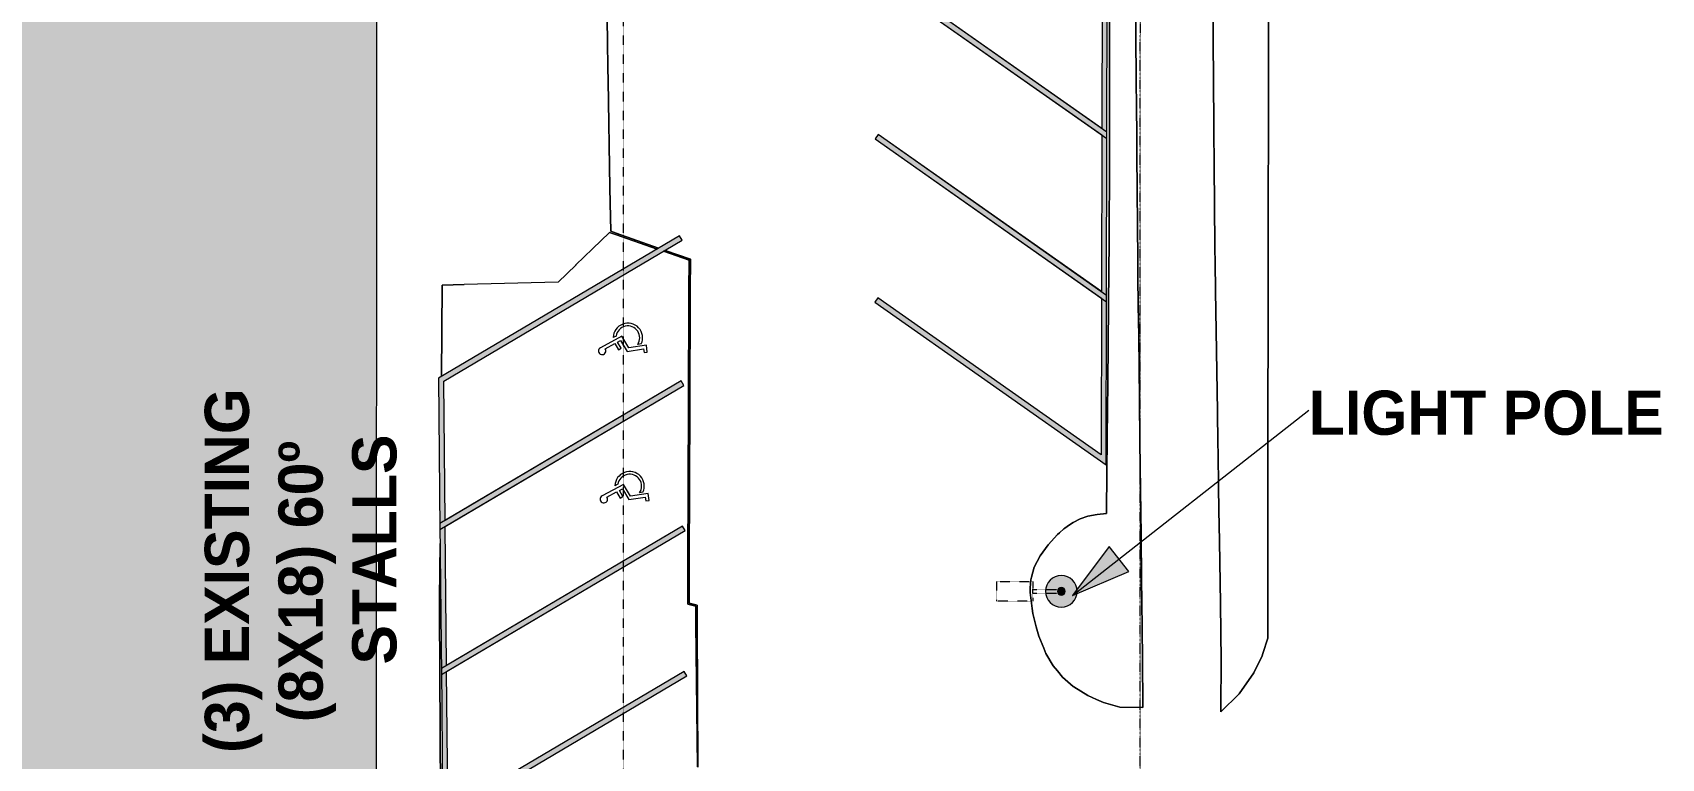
# Model space of a CAD drawing. Header units: inches. Extents: x -5728 to 634, y 9881 to 15115.
# Drawn here: x -1380 to -137, y 10644 to 11198 of the extents above; entities that cross this region are included whole.
import ezdxf

# ---------------------------------------------------------------- set-up
doc = ezdxf.new("R2010")
doc.units = ezdxf.units.IN
doc.header["$MEASUREMENT"] = 0
for name, pattern in [('Aligning Line 1_8_', [0.25, 0.125, -0.125]), ('Dash_2_', [0.25, 0.125, -0.125]), ('Double Dash 3_8_', [1, 0.375, -0.125, 0.125, -0.125, 0.125, -0.125])]:
    doc.linetypes.add(name, pattern=pattern)
for name, color, linetype, lineweight in [('A-DETL-THIN', 151, 'Continuous', 9), ('A-ROOF', 132, 'Continuous', 9), ('C-PRKG', 3, 'Continuous', 9), ('C-PRKG-IDEN', 70, 'Continuous', 9), ('C-PROP-LINE', 91, 'Double Dash 3_8_', 9), ('C-TOPO', 7, 'Continuous', 9), ('E-LITE-EQPM', 33, 'Continuous', 9), ('E-LITE-EQPM-HDLN', 30, 'Dash_2_', 9), ('G-ANNO-SYMB', 111, 'Aligning Line 1_8_', 9), ('G-ANNO-TEXT', 231, 'Continuous', 9)]:
    doc.layers.add(name, color=color, linetype=linetype, lineweight=lineweight)
doc.styles.add('Century Gothic_B', font='', dxfattribs={"height": 33.75})
doc.styles.get('Century Gothic_B').set_extended_font_data('Century Gothic', bold=True)

# ---------------------------------------------------------------- blocks, each defined once
blk = doc.blocks.new('Walls 1 - Walls 1-1277454-SITE PLAN')
at = {"layer": 'A-ROOF'}
blk.add_hatch(color=254, dxfattribs=at).paths.add_polyline_path([(-1117.1, 10379.2), (-1117, 11208.4), (-1069, 11208.4), (-1069, 11353), (-1117, 11353), (-1116.8, 12482.2), (-2175.1, 12482.3), (-2175.2, 12169.9), (-1958, 12169), (-1956.8, 11915.8), (-1585.5, 11918.8), (-1585.5, 11790.1), (-1578.7, 11790.1), (-1577.8, 11774.1), (-1577.8, 10643), (-1938.6, 10642.4), (-1938.6, 10381.4), (-1197.1, 10379.4)], flags=0)
blk.add_line((-1117.1, 10379.2), (-1117, 11208.4), dxfattribs=at)
blk = doc.blocks.new('321723 - Pavement Markings - Parking - Angled - EXISTING _8_5X18_ 55º-1524277-SITE PLAN')
at = {"layer": 'C-PRKG'}
h = blk.add_hatch(color=254, dxfattribs=at)
h.paths.add_polyline_path([(0, 0), (124.6, 0.2), (127.3, 4), (7.7, 4), (127.2, 174.6), (123.9, 176.9), (0.6, 0.9)], flags=0)
h.paths.add_polyline_path([(132.2, 4), (251.7, 174.6), (248.4, 176.9), (157.8, 42.1)], flags=0)
h.paths.add_polyline_path([(129.4, 0), (132.2, 4), (128.4, 2), (129.4, 0)], flags=0)
h = blk.add_hatch(color=254, dxfattribs=at)
h.paths.add_polyline_path([(124.5, 0), (124.8, 0.2), (129.4, 0), (128.4, 2), (132.2, 4), (248.2, 176.7), (125.3, 1.2)], flags=0)
h.paths.add_polyline_path([(129.4, 0), (249.1, 0.2), (251.8, 4), (132.2, 4), (129.4, 0)], flags=0)
h.paths.add_polyline_path([(256.7, 4), (376.2, 174.6), (372.9, 176.9), (314.4, 89.9)], flags=0)
h.paths.add_polyline_path([(252.9, 2), (253.9, 0), (256.7, 4)], flags=0)
h = blk.add_hatch(color=254, dxfattribs=at)
h.paths.add_polyline_path([(249, 0), (253.9, 0), (252.9, 2), (256.7, 4), (372.8, 176.7), (250, 1.4)], flags=0)
h.paths.add_polyline_path([(253.9, 0), (373.7, 0.2), (376.4, 4), (256.7, 4), (253.9, 0)], flags=0)
h.paths.add_polyline_path([(381.2, 4), (500.7, 174.6), (497.4, 176.9), (402.4, 35.4)], flags=0)
h.paths.add_polyline_path([(377.4, 2), (378.4, 0), (381.2, 4)], flags=0)
h = blk.add_hatch(color=254, dxfattribs=at)
h.paths.add_polyline_path([(373.6, 0), (378.4, 0), (377.4, 2), (381.2, 4), (493.6, 171.4), (374.7, 1.7)], flags=0)
h.paths.add_polyline_path([(378.4, 0), (498.2, 0.2), (500.9, 4), (381.2, 4), (378.4, 0)], flags=0)
h.paths.add_polyline_path([(505.8, 4), (625.2, 174.7), (622, 176.9), (512.8, 14.5)], flags=0)
h.paths.add_polyline_path([(503, 0), (505.8, 4), (502, 1.9), (503, 0)], flags=0)
h = blk.add_hatch(color=254, dxfattribs=at)
h.paths.add_polyline_path([(498.1, 0), (498.4, 0.2), (503, 0), (501.9, 2), (505.8, 4), (622, 176.9), (499.4, 1.9)], flags=0)
h.paths.add_polyline_path([(503, 0), (622.7, 0.2), (625.4, 4), (505.8, 4), (503, 0)], flags=0)
h.paths.add_polyline_path([(630.3, 4), (749.8, 174.6), (746.5, 176.9), (648.5, 31.1)], flags=0)
h.paths.add_polyline_path([(626.4, 2), (627.5, 0), (630.3, 4), (626.8, 2.2)], flags=0)
h = blk.add_hatch(color=254, dxfattribs=at)
h.paths.add_polyline_path([(622.6, 0), (627.5, 0), (626.4, 2), (630.3, 4), (746.5, 176.9), (624.1, 2.2)], flags=0)
h.paths.add_polyline_path([(627.5, 0), (747.2, 0.2), (749.7, 4), (630.3, 4), (627.5, 0)], flags=0)
h.paths.add_polyline_path([(754.8, 4), (874.3, 174.6), (871, 176.9), (764.2, 18.1)], flags=0)
h.paths.add_polyline_path([(751, 2), (752, 0), (754.8, 4), (751.8, 2.4)], flags=0)
h = blk.add_hatch(color=254, dxfattribs=at)
h.paths.add_polyline_path([(747.1, 0), (752, 0), (751, 2), (754.8, 4), (870.8, 176.7), (748.5, 1.9)], flags=0)
h.paths.add_polyline_path([(752, 0), (871.7, 0.2), (874.4, 4), (754.8, 4), (752, 0)], flags=0)
h.paths.add_polyline_path([(879.3, 4), (998.8, 174.6), (995.5, 176.9), (880.2, 5.4)], flags=0)
h.paths.add_polyline_path([(876.5, 0), (879.3, 4), (875.5, 2), (876.5, 0)], flags=0)
h = blk.add_hatch(color=254, dxfattribs=at)
h.paths.add_polyline_path([(871.6, 0), (871.9, 0.2), (876.5, 0), (875.5, 2), (879.3, 4), (991.4, 171), (873.5, 2.7)], flags=0)
h.paths.add_polyline_path([(876.5, 0), (1001, 0), (1123.3, 174.6), (1120, 176.9), (999, 4), (879.3, 4), (876.5, 0)], flags=0)
for p, q in [((123.9, 176.9), (0, 0)), ((7.7, 4), (127.2, 174.6)), ((127.2, 174.6), (123.9, 176.9)), ((248.4, 176.9), (124.5, 0)), ((248.4, 176.9), (127.3, 4)), ((129.4, 0), (251.7, 174.6)), ((132.2, 4), (251.7, 174.6)), ((251.7, 174.6), (248.4, 176.9)), ((251.7, 174.6), (248.4, 176.9)), ((372.9, 176.9), (249, 0)), ((372.9, 176.9), (251.8, 4)), ((253.9, 0), (376.2, 174.6)), ((256.7, 4), (376.2, 174.6)), ((376.2, 174.6), (372.9, 176.9)), ((376.2, 174.6), (372.9, 176.9)), ((497.4, 176.9), (373.6, 0)), ((497.4, 176.9), (376.4, 4)), ((378.4, 0), (500.7, 174.6)), ((381.2, 4), (500.7, 174.6)), ((500.7, 174.6), (497.4, 176.9)), ((500.7, 174.6), (497.4, 176.9)), ((622, 176.9), (498.1, 0)), ((622, 176.9), (500.9, 4)), ((503, 0), (625.2, 174.6)), ((505.8, 4), (625.2, 174.6)), ((625.2, 174.6), (622, 176.9)), ((625.2, 174.6), (622, 176.9)), ((746.5, 176.9), (622.6, 0)), ((746.5, 176.9), (625.4, 4)), ((627.5, 0), (749.8, 174.6)), ((630.3, 4), (749.8, 174.6)), ((749.8, 174.6), (746.5, 176.9)), ((749.8, 174.6), (746.5, 176.9)), ((871, 176.9), (747.1, 0)), ((871, 176.9), (749.9, 4)), ((752, 0), (874.3, 174.6)), ((754.8, 4), (874.3, 174.6)), ((874.3, 174.6), (871, 176.9)), ((874.3, 174.6), (871, 176.9)), ((995.5, 176.9), (871.6, 0)), ((995.5, 176.9), (874.4, 4)), ((876.5, 0), (998.8, 174.6)), ((879.3, 4), (998.8, 174.6)), ((998.8, 174.6), (995.5, 176.9)), ((998.8, 174.6), (995.5, 176.9)), ((1120, 176.9), (999, 4)), ((1001, 0), (1123.3, 174.6)), ((1123.3, 174.6), (1120, 176.9)), ((127.3, 4), (7.7, 4)), ((251.8, 4), (132.2, 4)), ((376.4, 4), (256.7, 4)), ((500.9, 4), (381.2, 4)), ((625.4, 4), (505.8, 4)), ((749.9, 4), (630.3, 4)), ((874.4, 4), (754.8, 4)), ((999, 4), (879.3, 4)), ((0, 0), (129.4, 0)), ((124.5, 0), (253.9, 0)), ((249, 0), (378.4, 0)), ((373.6, 0), (503, 0)), ((498.1, 0), (627.5, 0)), ((622.6, 0), (752, 0)), ((747.1, 0), (876.5, 0)), ((871.6, 0), (1001, 0))]:
    blk.add_line(p, q, dxfattribs=at)
blk = doc.blocks.new('321723 - Pavement Markings - Parking - Angled - EXISTING _8X18_ 60º-1525067-SITE PLAN')
at = {"layer": 'C-PRKG'}
h = blk.add_hatch(color=254, dxfattribs=at)
h.paths.add_polyline_path([(0, 0), (108, -187.1), (111.5, -185.1), (6.9, -4), (113.1, -4), (110.9, 0), (0.8, 0)], flags=0)
h.paths.add_polyline_path([(114.3, -2), (117.8, -4), (115.4, 0)], flags=0)
h.paths.add_polyline_path([(117.8, -4), (218.9, -187.1), (222.3, -185.1), (136.5, -36.4)], flags=0)
h = blk.add_hatch(color=254, dxfattribs=at)
h.paths.add_polyline_path([(110.9, 0), (218.9, -187.1), (117.8, -4), (114.3, -2), (115.5, 0), (113.2, 0)], flags=0)
h.paths.add_polyline_path([(115.5, 0), (117.8, -4), (224, -4), (221.7, 0), (159.1, 0)], flags=0)
h.paths.add_polyline_path([(225.2, -2), (228.6, -4), (226.3, 0), (225.6, -1.2)], flags=0)
h.paths.add_polyline_path([(228.6, -4), (329.7, -187.1), (333.2, -185.1), (257.3, -53.7)], flags=0)
h = blk.add_hatch(color=254, dxfattribs=at)
h.paths.add_polyline_path([(221.7, 0), (329.7, -187.1), (228.6, -4), (225.2, -2), (226.3, 0), (224.1, 0)], flags=0)
h.paths.add_polyline_path([(226.3, 0), (228.6, -4), (334.9, -4), (440.6, -187.1), (444, -185.1), (337.2, 0), (242.3, 0)], flags=0)
for p, q in [((0, 0), (108, -187.1)), ((115.5, 0), (0, 0)), ((110.9, 0), (218.9, -187.1)), ((226.3, 0), (110.9, 0)), ((222.3, -185.1), (115.5, 0)), ((221.7, 0), (329.7, -187.1)), ((337.2, 0), (221.7, 0)), ((333.2, -185.1), (226.3, 0)), ((444, -185.1), (337.2, 0)), ((111.5, -185.1), (6.9, -4)), ((6.9, -4), (113.2, -4)), ((113.2, -4), (218.9, -187.1)), ((222.3, -185.1), (117.8, -4)), ((117.8, -4), (224, -4)), ((224, -4), (329.7, -187.1)), ((333.2, -185.1), (228.6, -4)), ((228.6, -4), (334.9, -4)), ((334.9, -4), (440.6, -187.1)), ((108, -187.1), (111.5, -185.1)), ((218.9, -187.1), (222.3, -185.1)), ((218.9, -187.1), (222.3, -185.1)), ((329.7, -187.1), (333.2, -185.1)), ((329.7, -187.1), (333.2, -185.1)), ((440.6, -187.1), (444, -185.1))]:
    blk.add_line(p, q, dxfattribs=at)
blk = doc.blocks.new('265613 - Lighting Poles and Standards - Parking Lot - Generic - 265613 - Lighting Poles and Standards - Parking Lot - Generic-V10-SITE PLAN')
at = {"layer": 'E-LITE-EQPM'}
h = blk.add_hatch(color=256, dxfattribs=at)
h.paths.add_polyline_path([(-12, -32.4), (-11.8, -34.8), (-11.1, -37), (-10, -39.1), (-8.5, -40.9), (-6.7, -42.4), (-4.6, -43.5), (-2.4, -44.2), (0, -44.4), (2.3, -44.2), (4.5, -43.5), (6.6, -42.4), (8.4, -40.9), (9.9, -39.1), (11, -37), (11.7, -34.8), (12, -32.4), (11.7, -30.1), (11, -27.8), (9.9, -25.8), (8.4, -24), (6.5, -22.4), (4.5, -21.4), (2.3, -20.7), (0, -20.4), (-2.4, -20.7), (-4.8, -21.5), (-6.7, -22.5), (-8.5, -24), (-10, -25.8), (-11.3, -28.4), (-11.8, -30.3), (-11.9, -31.1)], flags=0)
h.paths.add_polyline_path([(-3, -32.4), (-2.9, -31.7), (-2.6, -30.9), (-2.2, -30.3), (-1.5, -29.8), (-0.8, -29.5), (0, -29.4), (0.8, -29.6), (1.5, -29.8), (2.1, -30.3), (2.6, -30.9), (2.9, -31.7), (3, -32.4), (2.9, -33.2), (2.6, -33.9), (1.8, -34.8), (1.5, -35), (0.7, -35.3), (0, -35.4), (-0.8, -35.3), (-1.9, -34.8), (-2.2, -34.6), (-2.6, -33.9), (-2.9, -33.2)], flags=0)
blk.add_hatch(color=256, dxfattribs=at).paths.add_polyline_path([(-3, -32.4), (-2.9, -33.2), (-2.6, -33.9), (-1.9, -34.8), (-1.5, -35), (-0.8, -35.3), (0, -35.4), (0.7, -35.3), (1.8, -34.8), (2.1, -34.6), (2.6, -33.9), (2.9, -33.2), (3, -32.4), (2.9, -31.7), (2.6, -30.9), (2.1, -30.3), (1.5, -29.8), (0.7, -29.5), (0, -29.4), (-0.8, -29.5), (-1.6, -29.8), (-2.2, -30.3), (-2.7, -31), (-2.9, -31.7)], flags=0)
blk.add_line((-1.7, -10.7), (1.6, -10.7), dxfattribs=at)
for radius, start, end in [(12, 360, 180), (12, 180, 360), (3, 360, 180), (3, 180, 360)]:
    blk.add_arc((0, -32.4), radius, start, end, dxfattribs=at)
at = {"layer": 'E-LITE-EQPM-HDLN'}
for p, q in [((-7.5, -10.7), (-7.5, 16.9)), ((-7.5, 16.9), (7.4, 16.9)), ((7.4, 16.9), (7.4, -10.7)), ((7.4, -10.7), (-7.5, -10.7)), ((-1.5, -10.7), (-1.5, -29.8)), ((1.5, -10.7), (1.5, -29.8))]:
    blk.add_line(p, q, dxfattribs=at)
blk = doc.blocks.new('Family - ___-1416994-SITE PLAN')
at = {"layer": 'C-PROP-LINE'}
blk.add_line((-534.6, 10205.4), (-534.1, 14245.7), dxfattribs=at)

msp = doc.modelspace()

# ---------------------------------------------------------------- hatches: boundary and pattern name
at = {"layer": 'G-ANNO-TEXT'}
msp.add_hatch(color=256, dxfattribs=at).paths.add_polyline_path([(-586.21435, 10768.13868), (-543.35979, 10786.41095), (-558.23735, 10805.39021)], flags=0)

# ---------------------------------------------------------------- linework, layer by layer
at = {"layer": 'A-DETL-THIN'}
for p, q in [((-930.0193, 10966.03246), (-946.35379, 10957.20444)), ((-942.71053, 10956.35502), (-935.45047, 10960.30873)), ((-934.34602, 10966.09855), (-936.58002, 10964.96495)), ((-935.45047, 10960.30873), (-932.69375, 10955.64459)), ((-933.25995, 10961.49118), (-930.94323, 10962.70703)), ((-930.55239, 10956.91023), (-933.25995, 10961.49118)), ((-930.94323, 10962.70703), (-926.03183, 10954.39738)), ((-924.73966, 10957.09977), (-930.0193, 10966.03246)), ((-915.23277, 10960.0188), (-917.90159, 10959.62148)), ((-932.69375, 10955.64459), (-930.55239, 10956.91023)), ((-926.03183, 10954.39738), (-913.43717, 10956.2358)), ((-911.33321, 10959.05669), (-924.73966, 10957.09977)), ((-913.43717, 10956.2358), (-913.0369, 10953.4787)), ((-913.0369, 10953.4787), (-910.57528, 10953.83607)), ((-910.57528, 10953.83607), (-911.33321, 10959.05669)), ((-928.68991, 10852.84747), (-945.0244, 10844.01946)), ((-933.01663, 10852.91357), (-935.25063, 10851.77997)), ((-931.93056, 10848.3062), (-929.61384, 10849.52205)), ((-929.223, 10843.72525), (-931.93056, 10848.3062)), ((-929.61384, 10849.52205), (-924.70244, 10841.21239)), ((-923.41027, 10843.91479), (-928.68991, 10852.84747)), ((-941.38114, 10843.17004), (-934.12109, 10847.12374)), ((-934.12109, 10847.12374), (-931.36436, 10842.4596)), ((-931.36436, 10842.4596), (-929.223, 10843.72525)), ((-924.70244, 10841.21239), (-912.10778, 10843.05081)), ((-910.00382, 10845.87171), (-923.41027, 10843.91479)), ((-913.90338, 10846.83381), (-916.5722, 10846.43649)), ((-912.10778, 10843.05081), (-911.70751, 10840.29371)), ((-911.70751, 10840.29371), (-909.24589, 10840.65109)), ((-909.24589, 10840.65109), (-910.00382, 10845.87171))]:
    msp.add_line(p, q, dxfattribs=at)
for centre, radius, start, end in [((-925.38862, 10964.72657), 11.19395, 335.12977684, 178.77974808), ((-925.38862, 10964.72657), 9.06187, 325.71152734, 171.2918213), ((-945.01199, 10954.7217), 2.82214, 118.38911031, 35.36295859), ((-924.05923, 10851.54159), 11.19395, 335.12977684, 178.77974808), ((-924.05923, 10851.54159), 9.06187, 325.71152734, 171.2918213), ((-943.6826, 10841.53671), 2.82214, 118.38911031, 35.36295859)]:
    msp.add_arc(centre, radius, start, end, dxfattribs=at)
at = {"layer": 'C-TOPO'}
for p, q in [((-479.34119, 11248.06934), (-478.36171, 11128.13745)), ((-478.36171, 11128.13745), (-479.34119, 11248.06934)), ((-558.03154, 11240.8147), (-557.99304, 11174.95532)), ((-557.99304, 11174.95532), (-558.03154, 11240.8147)), ((-537.55591, 11162.93994), (-538.20685, 11242.64282)), ((-538.20685, 11242.64282), (-537.55591, 11162.93994)), ((-436.79837, 11123.46167), (-436.5569, 11239.25903)), ((-436.5569, 11239.25903), (-436.79837, 11123.46167)), ((-940.94, 11190.86865), (-941.59241, 11230.28247)), ((-941.59241, 11230.28247), (-940.94, 11190.86865)), ((-940.60281, 11170.49707), (-940.94, 11190.86865)), ((-940.94, 11190.86865), (-940.60281, 11170.49707)), ((-557.99304, 11174.95532), (-557.98155, 11155.25171)), ((-557.98155, 11155.25171), (-557.99304, 11174.95532)), ((-940.44699, 11161.08032), (-940.60281, 11170.49707)), ((-940.60281, 11170.49707), (-940.44699, 11161.08032)), ((-939.09174, 11079.20435), (-940.44699, 11161.08032)), ((-940.44699, 11161.08032), (-939.09174, 11079.20435)), ((-537.35985, 11138.93335), (-537.55591, 11162.93994)), ((-537.55591, 11162.93994), (-537.35985, 11138.93335)), ((-557.98155, 11155.25171), (-557.96558, 11127.92285)), ((-557.96558, 11127.92285), (-557.98155, 11155.25171)), ((-537.21767, 11121.52368), (-537.35985, 11138.93335)), ((-537.35985, 11138.93335), (-537.21767, 11121.52368)), ((-557.96558, 11127.92285), (-557.9593, 11117.15845)), ((-557.9593, 11117.15845), (-557.96558, 11127.92285)), ((-537.16196, 11114.7019), (-537.21767, 11121.52368)), ((-537.21767, 11121.52368), (-537.16196, 11114.7019)), ((-478.36171, 11128.13745), (-478.33566, 11124.94482)), ((-478.33566, 11124.94482), (-478.36171, 11128.13745)), ((-478.33566, 11124.94482), (-478.08655, 11094.44238)), ((-478.08655, 11094.44238), (-478.33566, 11124.94482)), ((-436.90952, 11070.17065), (-436.79837, 11123.46167)), ((-436.79837, 11123.46167), (-436.90952, 11070.17065)), ((-557.9593, 11117.15845), (-557.9393, 11082.94336)), ((-557.9393, 11082.94336), (-557.9593, 11117.15845)), ((-536.77597, 11067.43872), (-537.16196, 11114.7019)), ((-537.16196, 11114.7019), (-536.77597, 11067.43872)), ((-478.08655, 11094.44238), (-477.86925, 11067.83569)), ((-477.86925, 11067.83569), (-478.08655, 11094.44238)), ((-938.90057, 11067.65479), (-939.09174, 11079.20435)), ((-939.09174, 11079.20435), (-938.90057, 11067.65479)), ((-557.98114, 11078.41626), (-558.14589, 11060.59497)), ((-558.14589, 11060.59497), (-557.98114, 11078.41626)), ((-557.9393, 11082.94336), (-557.98114, 11078.41626)), ((-557.98114, 11078.41626), (-557.9393, 11082.94336)), ((-938.54242, 11046.01758), (-938.90057, 11067.65479)), ((-938.90057, 11067.65479), (-938.54242, 11046.01758)), ((-558.14589, 11060.59497), (-558.1729, 11057.67334)), ((-558.1729, 11057.67334), (-558.14589, 11060.59497)), ((-536.71948, 11060.52173), (-536.77597, 11067.43872)), ((-536.77597, 11067.43872), (-536.71948, 11060.52173)), ((-536.70305, 11058.51196), (-536.71948, 11060.52173)), ((-536.71948, 11060.52173), (-536.70305, 11058.51196)), ((-477.86925, 11067.83569), (-477.58461, 11032.9856)), ((-477.58461, 11032.9856), (-477.86925, 11067.83569)), ((-437.00908, 11022.4292), (-436.92004, 11065.11255)), ((-436.92004, 11065.11255), (-437.00908, 11022.4292)), ((-436.92004, 11065.11255), (-436.90952, 11070.17065)), ((-436.90952, 11070.17065), (-436.92004, 11065.11255)), ((-558.1729, 11057.67334), (-558.30336, 11043.56104)), ((-558.30336, 11043.56104), (-558.1729, 11057.67334)), ((-536.66542, 11053.90356), (-536.70305, 11058.51196)), ((-536.70305, 11058.51196), (-536.66542, 11053.90356)), ((-536.3979, 11021.14893), (-536.66542, 11053.90356)), ((-536.66542, 11053.90356), (-536.3979, 11021.14893)), ((-952.44983, 11032.53662), (-939.34488, 11045.23975)), ((-939.34488, 11045.23975), (-952.44983, 11032.53662)), ((-939.34488, 11045.23975), (-934.84534, 11043.65845)), ((-934.84534, 11043.65845), (-939.34488, 11045.23975)), ((-934.44022, 11044.57617), (-938.54242, 11046.01758)), ((-938.54242, 11046.01758), (-934.44022, 11044.57617)), ((-934.84534, 11043.65845), (-903.11548, 11032.50457)), ((-903.11548, 11032.50457), (-934.84534, 11043.65845)), ((-901.99087, 11033.16928), (-934.44022, 11044.57617)), ((-934.44022, 11044.57617), (-901.99087, 11033.16928)), ((-558.35037, 11038.47437), (-558.78804, 10991.13428)), ((-558.78804, 10991.13428), (-558.35037, 11038.47437)), ((-558.30336, 11043.56104), (-558.35037, 11038.47437)), ((-558.35037, 11038.47437), (-558.30336, 11043.56104)), ((-964.99466, 11020.37549), (-952.44983, 11032.53662)), ((-952.44983, 11032.53662), (-964.99466, 11020.37549)), ((-898.18596, 11030.77172), (-878.73953, 11023.93579)), ((-878.73953, 11023.93579), (-898.18596, 11030.77172)), ((-877.73694, 11024.64331), (-897.06136, 11031.43641)), ((-897.06136, 11031.43641), (-877.73694, 11024.64331)), ((-878.73953, 11023.93579), (-878.82129, 11001.21021)), ((-878.82129, 11001.21021), (-878.73953, 11023.93579)), ((-877.82181, 11001.0769), (-877.73694, 11024.64331)), ((-877.73694, 11024.64331), (-877.82181, 11001.0769)), ((-477.58461, 11032.9856), (-477.4959, 11022.12231)), ((-477.4959, 11022.12231), (-477.58461, 11032.9856)), ((-477.4959, 11022.12231), (-477.15857, 11000.47705)), ((-477.15857, 11000.47705), (-477.4959, 11022.12231)), ((-437.0191, 11012.73267), (-437.00908, 11022.4292)), ((-437.00908, 11022.4292), (-437.0191, 11012.73267)), ((-978.63043, 11007.15747), (-965.19498, 11020.1814)), ((-978.63043, 11007.15747), (-965.19498, 11020.1814)), ((-965.19498, 11020.1814), (-965.15762, 11020.21729)), ((-965.15762, 11020.21729), (-965.19498, 11020.1814)), ((-965.15762, 11020.21729), (-964.99466, 11020.37549)), ((-964.99466, 11020.37549), (-965.15762, 11020.21729)), ((-536.28145, 11011.41357), (-536.3979, 11021.14893)), ((-536.3979, 11021.14893), (-536.28145, 11011.41357)), ((-536.01741, 10989.34131), (-536.28145, 11011.41357)), ((-536.28145, 11011.41357), (-536.01741, 10989.34131)), ((-437.02258, 11009.39282), (-437.02052, 11011.37329)), ((-437.02052, 11011.37329), (-437.02258, 11009.39282)), ((-437.02052, 11011.37329), (-437.0191, 11012.73267)), ((-437.0191, 11012.73267), (-437.02052, 11011.37329)), ((-1067.71473, 10935.21864), (-1067.18747, 11004.96973)), ((-1067.18747, 11004.96973), (-1067.71473, 10935.21864)), ((-1067.18747, 11004.96973), (-1050.3913, 11005.38501)), ((-1050.3913, 11005.38501), (-1067.18747, 11004.96973)), ((-978.63043, 11007.15747), (-1050.3913, 11005.38501)), ((-978.63043, 11007.15747), (-1050.3913, 11005.38501)), ((-878.82129, 11001.21021), (-879.14859, 10910.28882)), ((-879.14859, 10910.28882), (-878.82129, 11001.21021)), ((-878.14709, 10910.69897), (-877.82181, 11001.0769)), ((-877.82181, 11001.0769), (-878.14709, 10910.69897)), ((-477.15857, 11000.47705), (-475.72678, 10908.60352)), ((-475.72678, 10908.60352), (-477.15857, 11000.47705)), ((-437.16371, 10873.34839), (-437.02258, 11009.39282)), ((-437.02258, 11009.39282), (-437.16371, 10873.34839)), ((-558.8074, 10989.04028), (-559.35027, 10930.31396)), ((-559.35027, 10930.31396), (-558.8074, 10989.04028)), ((-558.78804, 10991.13428), (-558.8074, 10989.04028)), ((-558.8074, 10989.04028), (-558.78804, 10991.13428)), ((-535.73708, 10965.9104), (-536.01741, 10989.34131)), ((-536.01741, 10989.34131), (-535.73708, 10965.9104)), ((-535.15828, 10917.52515), (-535.73708, 10965.9104)), ((-535.73708, 10965.9104), (-535.15828, 10917.52515)), ((-559.35027, 10930.31396), (-559.54243, 10909.53076)), ((-559.54243, 10909.53076), (-559.35027, 10930.31396)), ((-879.14859, 10910.28882), (-879.34332, 10856.1731)), ((-879.34332, 10856.1731), (-879.14859, 10910.28882)), ((-878.34531, 10855.62158), (-878.14709, 10910.69897)), ((-878.14709, 10910.69897), (-878.34531, 10855.62158)), ((-534.77312, 10885.32861), (-535.15828, 10917.52515)), ((-535.15828, 10917.52515), (-534.77312, 10885.32861)), ((-559.54243, 10909.53076), (-559.7303, 10889.20825)), ((-559.7303, 10889.20825), (-559.54243, 10909.53076)), ((-475.72678, 10908.60352), (-475.34688, 10884.22632)), ((-475.34688, 10884.22632), (-475.72678, 10908.60352)), ((-559.7476, 10887.33398), (-559.97411, 10862.83447)), ((-559.97411, 10862.83447), (-559.7476, 10887.33398)), ((-559.7303, 10889.20825), (-559.7476, 10887.33398)), ((-559.7476, 10887.33398), (-559.7303, 10889.20825)), ((-534.55106, 10866.76978), (-534.77312, 10885.32861)), ((-534.77312, 10885.32861), (-534.55106, 10866.76978)), ((-475.34688, 10884.22632), (-475.2198, 10876.0708)), ((-475.2198, 10876.0708), (-475.34688, 10884.22632)), ((-475.2198, 10876.0708), (-474.83121, 10851.13477)), ((-474.83121, 10851.13477), (-475.2198, 10876.0708)), ((-437.17992, 10857.70166), (-437.16371, 10873.34839)), ((-437.16371, 10873.34839), (-437.17992, 10857.70166)), ((-559.97411, 10862.83447), (-560.27129, 10830.68774)), ((-560.27129, 10830.68774), (-559.97411, 10862.83447)), ((-534.12149, 10830.85913), (-534.55106, 10866.76978)), ((-534.55106, 10866.76978), (-534.12149, 10830.85913)), ((-879.34332, 10856.1731), (-879.58282, 10789.63696)), ((-879.58282, 10789.63696), (-879.34332, 10856.1731)), ((-878.58206, 10789.8457), (-878.34531, 10855.62158)), ((-878.34531, 10855.62158), (-878.58206, 10789.8457)), ((-474.83121, 10851.13477), (-474.55316, 10833.29517)), ((-474.55316, 10833.29517), (-474.83121, 10851.13477)), ((-437.19644, 10841.76343), (-437.17992, 10857.70166)), ((-437.17992, 10857.70166), (-437.19644, 10841.76343)), ((-437.27788, 10763.28369), (-437.20262, 10835.83594)), ((-437.20262, 10835.83594), (-437.27788, 10763.28369)), ((-437.20262, 10835.83594), (-437.20038, 10837.97021)), ((-437.20038, 10837.97021), (-437.20262, 10835.83594)), ((-437.20038, 10837.97021), (-437.19644, 10841.76343)), ((-437.19644, 10841.76343), (-437.20038, 10837.97021)), ((-585.75183, 10823.79565), (-588.51787, 10821.93677)), ((-588.51787, 10821.93677), (-585.75183, 10823.79565)), ((-580.26617, 10826.51514), (-585.75183, 10823.79565)), ((-585.75183, 10823.79565), (-580.26617, 10826.51514)), ((-574.47295, 10828.49634), (-580.26617, 10826.51514)), ((-580.26617, 10826.51514), (-574.47295, 10828.49634)), ((-567.43304, 10829.98682), (-574.47295, 10828.49634)), ((-574.47295, 10828.49634), (-567.43304, 10829.98682)), ((-560.27129, 10830.68774), (-567.43304, 10829.98682)), ((-567.43304, 10829.98682), (-560.27129, 10830.68774)), ((-533.93198, 10815.02051), (-534.12149, 10830.85913)), ((-534.12149, 10830.85913), (-533.93198, 10815.02051)), ((-474.55316, 10833.29517), (-474.18439, 10809.63281)), ((-474.18439, 10809.63281), (-474.55316, 10833.29517)), ((-597.72954, 10814.53784), (-604.75699, 10806.72583)), ((-604.75699, 10806.72583), (-597.72954, 10814.53784)), ((-596.17841, 10815.90967), (-597.72954, 10814.53784)), ((-597.72954, 10814.53784), (-596.17841, 10815.90967)), ((-592.79823, 10818.90015), (-596.17841, 10815.90967)), ((-596.17841, 10815.90967), (-592.79823, 10818.90015)), ((-592.04778, 10819.56372), (-592.79823, 10818.90015)), ((-592.79823, 10818.90015), (-592.04778, 10819.56372)), ((-588.51787, 10821.93677), (-592.04778, 10819.56372)), ((-592.04778, 10819.56372), (-588.51787, 10821.93677)), ((-533.49971, 10778.88721), (-533.93198, 10815.02051)), ((-533.93198, 10815.02051), (-533.49971, 10778.88721)), ((-1068.99573, 10765.75562), (-1068.67745, 10807.85855)), ((-1068.67745, 10807.85855), (-1068.99573, 10765.75562)), ((-611.0083, 10798.28027), (-615.54964, 10789.58276)), ((-615.54964, 10789.58276), (-611.0083, 10798.28027)), ((-604.75699, 10806.72583), (-611.0083, 10798.28027)), ((-611.0083, 10798.28027), (-604.75699, 10806.72583)), ((-474.18439, 10809.63281), (-473.44231, 10762.01367)), ((-473.44231, 10762.01367), (-474.18439, 10809.63281)), ((-879.58282, 10789.63696), (-879.68463, 10761.33545)), ((-879.68463, 10761.33545), (-879.58282, 10789.63696)), ((-878.68185, 10762.10962), (-878.58206, 10789.8457)), ((-878.58206, 10789.8457), (-878.68185, 10762.10962)), ((-615.54964, 10789.58276), (-617.56018, 10782.16187)), ((-617.56018, 10782.16187), (-615.54964, 10789.58276)), ((-618.41103, 10773.95801), (-618.58612, 10770.31128)), ((-618.58612, 10770.31128), (-618.41103, 10773.95801)), ((-618.11554, 10780.11182), (-618.41103, 10773.95801)), ((-618.41103, 10773.95801), (-618.11554, 10780.11182)), ((-617.56018, 10782.16187), (-618.11554, 10780.11182)), ((-618.11554, 10780.11182), (-617.56018, 10782.16187)), ((-533.32704, 10764.45044), (-533.49971, 10778.88721)), ((-533.49971, 10778.88721), (-533.32704, 10764.45044)), ((-1069.03912, 10760.01489), (-1068.99573, 10765.75562)), ((-1068.99573, 10765.75562), (-1069.03912, 10760.01489)), ((-879.68463, 10761.33545), (-873.67273, 10759.78491)), ((-873.67273, 10759.78491), (-879.68463, 10761.33545)), ((-872.68103, 10760.56201), (-878.68185, 10762.10962)), ((-878.68185, 10762.10962), (-872.68103, 10760.56201)), ((-618.58612, 10770.31128), (-617.06364, 10758.19043)), ((-617.06364, 10758.19043), (-618.58612, 10770.31128)), ((-533.05453, 10741.67358), (-533.32704, 10764.45044)), ((-533.32704, 10764.45044), (-533.05453, 10741.67358)), ((-473.44231, 10762.01367), (-472.7558, 10717.96289)), ((-472.7558, 10717.96289), (-473.44231, 10762.01367)), ((-437.28333, 10757.99487), (-437.27925, 10761.94702)), ((-437.27925, 10761.94702), (-437.28333, 10757.99487)), ((-437.27925, 10761.94702), (-437.27852, 10762.6377)), ((-437.27852, 10762.6377), (-437.27925, 10761.94702)), ((-437.27852, 10762.6377), (-437.27788, 10763.28369)), ((-437.27788, 10763.28369), (-437.27852, 10762.6377)), ((-1069.02411, 10756.34766), (-1069.03912, 10760.01489)), ((-1069.03912, 10760.01489), (-1069.02411, 10756.34766)), ((-1068.40009, 10603.35938), (-1069.02411, 10756.34766)), ((-1069.02411, 10756.34766), (-1068.40009, 10603.35938)), ((-873.67273, 10759.78491), (-873.53009, 10746.54053)), ((-873.53009, 10746.54053), (-873.67273, 10759.78491)), ((-872.62491, 10747.22095), (-872.68103, 10760.56201)), ((-872.68103, 10760.56201), (-872.62491, 10747.22095)), ((-617.06364, 10758.19043), (-616.58043, 10754.34375)), ((-616.58043, 10754.34375), (-617.06364, 10758.19043)), ((-616.58043, 10754.34375), (-613.9471, 10744.2085)), ((-613.9471, 10744.2085), (-616.58043, 10754.34375)), ((-437.30658, 10735.59302), (-437.28333, 10757.99487)), ((-437.28333, 10757.99487), (-437.30658, 10735.59302)), ((-873.53009, 10746.54053), (-872.35281, 10637.18848)), ((-872.35281, 10637.18848), (-873.53009, 10746.54053)), ((-872.16138, 10636.94019), (-872.62491, 10747.22095)), ((-872.62491, 10747.22095), (-872.16138, 10636.94019)), ((-613.9471, 10744.2085), (-612.53329, 10738.76733)), ((-612.53329, 10738.76733), (-613.9471, 10744.2085)), ((-612.53329, 10738.76733), (-611.85754, 10737.09229)), ((-611.85754, 10737.09229), (-612.53329, 10738.76733)), ((-611.85754, 10737.09229), (-608.13501, 10727.86523)), ((-608.13501, 10727.86523), (-611.85754, 10737.09229)), ((-532.80524, 10720.83252), (-533.05453, 10741.67358)), ((-533.05453, 10741.67358), (-532.80524, 10720.83252)), ((-608.13501, 10727.86523), (-606.51228, 10723.84277)), ((-606.51228, 10723.84277), (-608.13501, 10727.86523)), ((-606.51228, 10723.84277), (-600.8817, 10714.23999)), ((-600.8817, 10714.23999), (-606.51228, 10723.84277)), ((-441.62004, 10721.90918), (-441.07283, 10723.64502)), ((-441.07283, 10723.64502), (-441.62004, 10721.90918)), ((-441.07283, 10723.64502), (-437.30658, 10735.59302)), ((-437.30658, 10735.59302), (-441.07283, 10723.64502)), ((-600.8817, 10714.23999), (-597.78987, 10710.53101)), ((-597.78987, 10710.53101), (-600.8817, 10714.23999)), ((-532.49171, 10682.44482), (-532.80524, 10720.83252)), ((-532.80524, 10720.83252), (-532.49171, 10682.44482)), ((-472.8192, 10713.14429), (-473.15561, 10687.57471)), ((-473.15561, 10687.57471), (-472.8192, 10713.14429)), ((-472.7558, 10717.96289), (-472.8192, 10713.14429)), ((-472.8192, 10713.14429), (-472.7558, 10717.96289)), ((-447.80182, 10708.96216), (-441.62004, 10721.90918)), ((-441.62004, 10721.90918), (-447.80182, 10708.96216)), ((-597.78987, 10710.53101), (-593.75464, 10705.6897)), ((-593.75464, 10705.6897), (-597.78987, 10710.53101)), ((-593.75464, 10705.6897), (-585.60072, 10698.66064)), ((-585.60072, 10698.66064), (-593.75464, 10705.6897)), ((-459.03951, 10692.92285), (-447.80182, 10708.96216)), ((-447.80182, 10708.96216), (-459.03951, 10692.92285)), ((-585.60072, 10698.66064), (-585.32346, 10698.42188)), ((-585.32346, 10698.42188), (-585.60072, 10698.66064)), ((-585.32346, 10698.42188), (-574.40094, 10691.59717)), ((-574.40094, 10691.59717), (-585.32346, 10698.42188)), ((-574.40094, 10691.59717), (-567.79971, 10688.67261)), ((-567.79971, 10688.67261), (-574.40094, 10691.59717)), ((-567.79971, 10688.67261), (-562.62534, 10686.38086)), ((-562.62534, 10686.38086), (-567.79971, 10688.67261)), ((-562.62534, 10686.38086), (-550.23184, 10682.87695)), ((-550.23184, 10682.87695), (-562.62534, 10686.38086)), ((-473.15561, 10687.57471), (-473.12242, 10679.31372)), ((-473.12242, 10679.31372), (-473.15561, 10687.57471)), ((-473.12242, 10679.31372), (-459.03951, 10692.92285)), ((-459.03951, 10692.92285), (-473.12242, 10679.31372)), ((-550.23184, 10682.87695), (-532.49171, 10682.44482)), ((-532.49171, 10682.44482), (-550.23184, 10682.87695))]:
    msp.add_line(p, q, dxfattribs=at)
at = {"layer": 'G-ANNO-SYMB'}
msp.add_line((-928.96125, 12676.11249), (-928.96125, 10111.5657), dxfattribs=at)
at = {"layer": 'G-ANNO-TEXT'}
for p, q in [((-586.21435, 10768.13868), (-405.98078, 10909.42108)), ((-558.23735, 10805.39021), (-586.21435, 10768.13868)), ((-543.35979, 10786.41095), (-558.23735, 10805.39021)), ((-586.21435, 10768.13868), (-543.35979, 10786.41095))]:
    msp.add_line(p, q, dxfattribs=at)

# ---------------------------------------------------------------- block references
at = {"layer": 'A-ROOF'}
msp.add_blockref('Walls 1 - Walls 1-1277454-SITE PLAN', (0, 0), dxfattribs=at)
at = {"layer": 'C-PRKG'}
for name, p, rotation in [('321723 - Pavement Markings - Parking - Angled - EXISTING _8_5X18_ 55º-1524277-SITE PLAN', (-560.42827, 10867.7537), 89.883689338331), ('321723 - Pavement Markings - Parking - Angled - EXISTING _8X18_ 60º-1525067-SITE PLAN', (-1066.52141, 10596.73395), 90.58509403594148)]:
    msp.add_blockref(name, p, dxfattribs=dict(at, rotation=rotation))
at = {"layer": 'C-PROP-LINE'}
msp.add_blockref('Family - ___-1416994-SITE PLAN', (0, 0), dxfattribs=at)
at = {"layer": 'E-LITE-EQPM', "rotation": 89.99999999999946}
msp.add_blockref('265613 - Lighting Poles and Standards - Parking Lot - Generic - 265613 - Lighting Poles and Standards - Parking Lot - Generic-V10-SITE PLAN', (-627.13289, 10771.23409), dxfattribs=at)

# ---------------------------------------------------------------- texts
at = {"layer": 'C-PRKG-IDEN', "char_height": 33.75, "attachment_point": 1, "rotation": 90, "style": 'Century Gothic_B'}
for s, insert, width in [('(3) EXISTING', (-1248.22253, 10647.90151), 340.875), ('(8X18) 60º', (-1191.97253, 10671.33901), 284.0625), ('STALLS', (-1135.72253, 10715.40151), 178.39125)]:
    msp.add_mtext(s, dxfattribs=dict(at, insert=insert, width=width))
at = {"layer": 'G-ANNO-TEXT', "insert": (-405.98078, 10924.42994), "char_height": 33.75, "width": 306.7875, "attachment_point": 1, "style": 'Century Gothic_B'}
msp.add_mtext('LIGHT POLE', dxfattribs=at)

doc.saveas('drawing.dxf')
